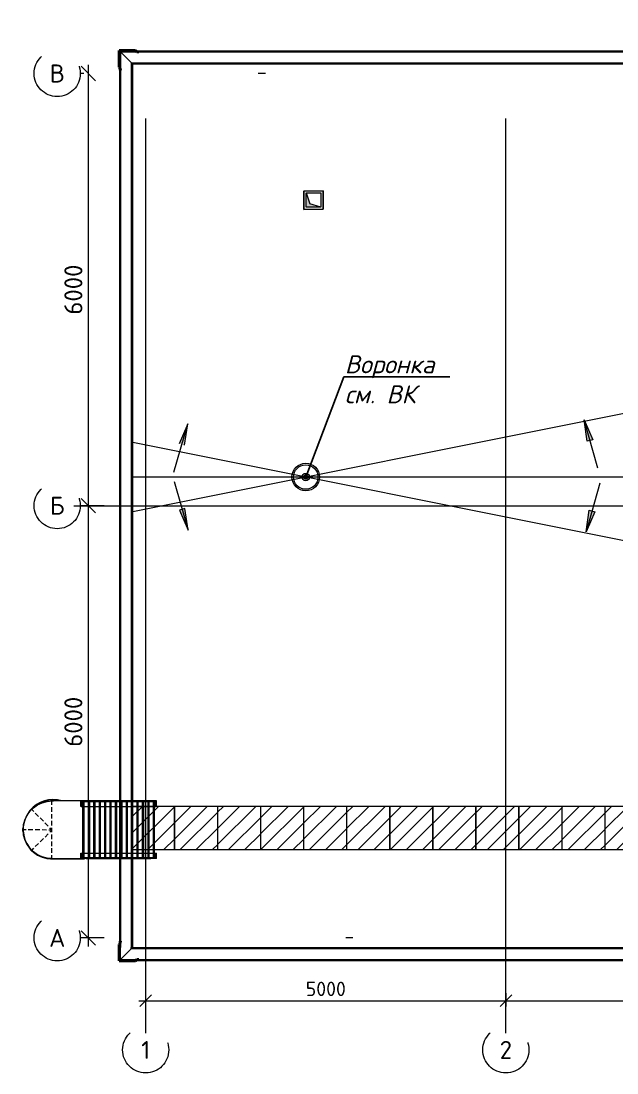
# Model space of a CAD drawing. Header units: metres. Extents: x -2111 to 158, y 19 to 1277.
# Drawn here: x 23.95 to 32.22, y 19.46 to 34.06 of the extents above; entities that cross this region are included whole.
import ezdxf
from ezdxf import colors
from ezdxf.entities.mleader import LeaderData, LeaderLine
from ezdxf.enums import TextEntityAlignment as Align
from ezdxf.math import Vec2, Vec3

# ---------------------------------------------------------------- set-up
doc = ezdxf.new("R2010")
doc.units = ezdxf.units.M
doc.header["$PDMODE"] = 35
doc.header["$PDSIZE"] = 0.03
doc.linetypes.add('Xref_level ST-8$0$DASHDOT', pattern=[25.4, 12.7, -6.35, 0, -6.35])
doc.layers.get('Defpoints').update_dxf_attribs({"color": 4})
for name, color, linetype in [('_4-3_ маркировка на кладочных планах АР', 7, 'Continuous'), ('A-ROOF', 5, 'Continuous'), ('Линии1', 7, 'Continuous')]:
    doc.layers.add(name, color=color, linetype=linetype)
for name, color, linetype, lineweight, true_color in [('Внутренние кромки', 7, 'Continuous', 9, 0x004000), ('Крыши', 7, 'Continuous', 9, 0x004000), ('Сантехнические приборы', 7, 'Continuous', 18, 0x0080c0)]:
    doc.layers.add(name, color=color, linetype=linetype, lineweight=lineweight, true_color=true_color)
doc.layers.add('Воздуховоды', color=7, linetype='Continuous', lineweight=18, transparency=0.7)
for name, color, linetype, lineweight in [('Кровля дорожка', 7, 'Continuous', 18), ('Лестница на кровлю', 7, 'Continuous', 18), ('Обобщенные модели', 7, 'Continuous', 18), ('Оси', 250, 'Xref_level ST-8$0$DASHDOT', 5), ('Привязки', 7, 'Continuous', 9), ('Размеры', 5, 'Continuous', 9), ('Уклоны в точках', 7, 'Continuous', 9), ('ФЭ парапет', 7, 'Continuous', 18)]:
    doc.layers.add(name, color=color, linetype=linetype, lineweight=lineweight)
doc.styles.add('PDF ISOCPEUR Italic', font='isocpeui.ttf')
doc.styles.add('Норм 2.5', font='isocpeur.ttf', dxfattribs={"height": 2.5})
doc.dimstyles.new('Норм Оси', dxfattribs={"dimtxt": 2.5, "dimasz": 2, "dimexe": 1, "dimexo": 0.6267, "dimgap": 0.81, "dimtad": 1, "dimdec": 0, "dimlfac": 1000, "dimrnd": 10, "dimzin": 0, "dimtxsty": 'Норм 2.5', "dimblk": 'OBLIQUE', "dimcen": 0.9, "dimdle": 1.2, "dimclrd": 256, "dimclrt": 256, "dimadec": 3, "dimazin": 0, "dimtfac": 1, "dimtdec": 0, "dimtofl": 0, "dimtmove": 0, "dimatfit": 3, "dimfxl": 1, "dimtfill": 1, "dimtolj": 1, "dimtzin": 0, "dimlwd": -1, "dimlwe": -1, "dimarcsym": 0})

# ---------------------------------------------------------------- blocks, each defined once
blk = doc.blocks.new('109_Водосточная воронка - Радиус 70-1083720-_О__L2_3_900_')
at = {"layer": 'Сантехнические приборы', "color": 7}
for radius in [191, 170, 50.8]:
    blk.add_circle((0, 0), radius, dxfattribs=at)
blk = doc.blocks.new('190_ФЭ_Стена_Стык угловой внешний фигурный - ФЭ-У1_230х230-1307890-_О__L1_0_000_')
at = {"layer": 'Обобщенные модели', "lineweight": 9}
h = blk.add_hatch(dxfattribs=at)
h.set_pattern_fill('FP_6', color=256, style=0, pattern_type=2)
h.set_pattern_definition([(45, (0, 0), (-106.066, 106.066), [])])
h.paths.add_polyline_path([(-231, -295), (-65, -295), (-48, -278), (-48, -277), (-65, -294), (-294, -294), (-294, -65), (-277, -48), (-278, -48), (-295, -65), (-295, -295)], flags=0)
h.paths.add_polyline_path([(-23, -276), (-22, -275), (-32, -276)], flags=0)
h.paths.add_polyline_path([(-276, -32), (-275, -32), (-276, -23)], flags=0)
at = {"layer": 'Обобщенные модели', "lineweight": 40}
for p, q in [((-278, -48), (-295, -65)), ((-295, -65), (-295, -295)), ((-294, -65), (-277, -48)), ((-294, -294), (-294, -65)), ((-275, -22), (-278, -22)), ((-278, -22), (-278, -48)), ((-277, -48), (-277, -23)), ((-277, -23), (-276, -23)), ((-276, -23), (-276, -32)), ((-276, -32), (-275, -32)), ((-275, -32), (-275, -22)), ((-48, -277), (-65, -294)), ((-65, -295), (-48, -278)), ((-23, -277), (-48, -277)), ((-48, -278), (-22, -278)), ((-22, -275), (-32, -275)), ((-32, -275), (-32, -276)), ((-32, -276), (-23, -276)), ((-23, -276), (-23, -277)), ((-22, -278), (-22, -275)), ((-295, -295), (-65, -295)), ((-65, -294), (-294, -294))]:
    blk.add_line(p, q, dxfattribs=at)
blk = doc.blocks.new('*U156')
at = {"layer": 'ФЭ парапет'}
for p, q in [((0, -180), (0, 0)), ((14805, 0), (0, 0)), ((14805, 0), (14985, -180)), ((14805, -3), (0, -3)), ((14805, -15), (0, -15)), ((14808, -3), (14805, -3)), ((14820, -15), (14805, -15)), ((14805, -165), (0, -165)), ((14805, -177), (0, -177)), ((14805, -180), (0, -180)), ((14970, -165), (14805, -165)), ((14982, -177), (14805, -177)), ((14985, -180), (14805, -180))]:
    blk.add_line(p, q, dxfattribs=at)
blk = doc.blocks.new('*U155')
blk.add_line((-3, -3), (0, -3))
at = {"layer": 'ФЭ парапет'}
for p, q in [((0, 0), (-180, -180)), ((12270, 0), (0, 0)), ((12270, 0), (12450, -180)), ((-15, -15), (0, -15)), ((12270, -3), (0, -3)), ((12270, -15), (0, -15)), ((12273, -3), (12270, -3)), ((12285, -15), (12270, -15)), ((-180, -180), (0, -180)), ((-177, -177), (0, -177)), ((-165, -165), (0, -165)), ((12270, -165), (0, -165)), ((12270, -177), (0, -177)), ((12270, -180), (0, -180)), ((12435, -165), (12270, -165)), ((12447, -177), (12270, -177)), ((12450, -180), (12270, -180))]:
    blk.add_line(p, q, dxfattribs=at)
blk = doc.blocks.new('_Dot')
at = {"color": 0, "linetype": 'ByBlock', "lineweight": -2}
blk.add_line((-0.5, 0), (-1, 0), dxfattribs=at)
at = {"color": 0, "linetype": 'ByBlock', "const_width": 0.5}
blk.add_lwpolyline([(-0.25, 0, 1), (0.25, 0, 1)], format="xyb", close=True, dxfattribs=at)
blk = doc.blocks.new('*U160')
at = {"layer": 'Кровля дорожка'}
h = blk.add_hatch(dxfattribs=at)
h.set_pattern_fill('ANSI31', color=256, scale=50)
h.paths.add_polyline_path([(0, 0), (0, -600), (600, -600), (600, 0)])
blk.add_lwpolyline([(0, -600), (600, -600), (600, 0), (0, 0)], close=True, dxfattribs=at)
blk = doc.blocks.new('*U163')
at = {"layer": 'Лестница на кровлю', "color": 7}
for points in [[(-27, 400), (48, 400), (48, 397)], [(-27, 400), (-27, 325)], [(-24, 325), (-27, 325)], [(-21, 400), (108, 400)], [(-21, 328), (-21, 385)], [(-9, 393), (-20, 382)], [(-20, 382), (-20, 325)], [(0, 325), (-20, 325)], [(1016, 325), (-20, 325)], [(45, 394), (-12, 394)], [(8, 393), (-9, 393)], [(0, 390), (0, 390), (1, 390), (2, 390), (3, 390), (5, 390), (6, 390), (8, 390)], [(0, 390), (0, -390)], [(20, 325), (0, 325)], [(8, 394), (8, 390)], [(49, 393), (8, 393)], [(8, 390), (8, 390)], [(8, 390), (988, 390)], [(20, -390), (20, 390)], [(951, 394), (45, 394)], [(947, 400), (49, 400)], [(49, 400), (49, 394)], [(49, 394), (49, 393)], [(75, 390), (75, -390)], [(95, -390), (95, 390)], [(123, 400), (123, 400)], [(138, 400), (258, 400)], [(150, 390), (150, -390)], [(170, -390), (170, 390)], [(225, 390), (225, -390)], [(245, -390), (245, 390)], [(273, 400), (273, 400)], [(288, 400), (408, 400)], [(300, 390), (300, -390)], [(320, -390), (320, 390)], [(375, 390), (375, -390)], [(395, -390), (395, 390)], [(423, 400), (423, 400)], [(438, 400), (558, 400)], [(450, 390), (450, -390)], [(470, -390), (470, 390)], [(525, 390), (525, -390)], [(545, -390), (545, 390)], [(573, 400), (573, 400)], [(588, 400), (708, 400)], [(600, 390), (600, -390)], [(620, -390), (620, 390)], [(675, 390), (675, -390)], [(695, -390), (695, 390)], [(723, 400), (723, 400)], [(738, 400), (858, 400)], [(750, 390), (750, -390)], [(770, -390), (770, 390)], [(825, 390), (825, -390)], [(845, -390), (845, 390)], [(873, 400), (873, 400)], [(888, 400), (1017, 400)], [(900, 390), (900, -390)], [(920, -390), (920, 390)], [(947, 394), (947, 400)], [(947, 393), (947, 394)], [(988, 393), (947, 393)], [(948, 400), (1023, 400), (1023, 325)], [(948, 400), (948, 397)], [(1008, 394), (951, 394)], [(1403, 404), (973, 404)], [(973, 404), (973, 400)], [(1033, 400), (973, 400)], [(975, 390), (975, -390)], [(988, 390), (988, 394)], [(1004, 393), (988, 393)], [(988, 390), (989, 390), (991, 390), (992, 390), (993, 390), (994, 390), (995, 390), (995, 390), (995, -390)], [(1016, 382), (1004, 393)], [(1016, 325), (1016, 382)], [(1017, 385), (1017, 328)], [(1023, 325), (1020, 325)], [(1423, 400), (1023, 400)], [(1048, 400), (1048, 400)], [(1183, 400), (1063, 400)], [(1198, 400), (1198, 400)], [(1333, 400), (1213, 400)], [(1348, 400), (1348, 400)], [(1423, 408), (1423, 352)], [(1493, 398), (1423, 404)], [(1423, 400), (1492, 394)], [(1423, 321), (1423, 257)], [(1492, 394), (1493, 398)], [(1492, 394), (1559, 376)], [(1561, 380), (1493, 398)], [(1559, 376), (1561, 380)], [(1559, 376), (1623, 346)], [(1625, 350), (1561, 380)], [(1623, 346), (1625, 350)], [(1623, 346), (1680, 306)], [(1682, 310), (1625, 350)], [(1680, 306), (1682, 310)], [(1680, 306), (1729, 257)], [(1732, 260), (1682, 310)], [(1423, 225), (1423, 162)], [(1543, 122), (1588, 167)], [(1611, 189), (1656, 234)], [(1678, 256), (1708, 286)], [(1729, 257), (1732, 260)], [(1729, 257), (1769, 200)], [(1772, 202), (1732, 260)], [(1769, 200), (1772, 202)], [(1769, 200), (1798, 137)], [(1802, 138), (1772, 202)], [(1423, 130), (1423, 66)], [(1423, 35), (1423, -29)], [(1423, 3), (1453, 33)], [(1423, 3), (1466, 3)], [(1423, 3), (1454, -28)], [(1475, 55), (1520, 100)], [(1498, 3), (1561, 2)], [(1593, 2), (1656, 1)], [(1688, 1), (1752, 1)], [(1783, 0), (1827, 0)], [(1798, 137), (1802, 138)], [(1798, 137), (1816, 69)], [(1821, 70), (1802, 138)], [(1816, 69), (1821, 70)], [(1816, 69), (1823, 0)], [(1823, 0), (1816, -69)], [(1827, 0), (1821, 70)], [(1821, -70), (1827, 0)], [(1423, -60), (1423, -124)], [(1476, -51), (1521, -96)], [(1543, -119), (1588, -164)], [(1798, -137), (1769, -200)], [(1772, -202), (1802, -138)], [(1816, -69), (1798, -137)], [(1798, -137), (1802, -138)], [(1802, -138), (1821, -70)], [(1816, -69), (1821, -70)], [(1423, -156), (1423, -219)], [(1423, -251), (1423, -314)], [(1610, -186), (1655, -231)], [(1677, -254), (1708, -285)], [(1729, -257), (1680, -306)], [(1682, -309), (1732, -260)], [(1769, -200), (1729, -257)], [(1729, -257), (1732, -260)], [(1732, -260), (1772, -202)], [(1769, -200), (1772, -202)], [(-27, -325), (-24, -325)], [(-27, -325), (-27, -400)], [(-27, -400), (48, -400)], [(-21, -385), (-21, -328)], [(-21, -400), (108, -400)], [(-20, -325), (-20, -382)], [(1016, -325), (-20, -325)], [(-20, -382), (-9, -393)], [(-12, -394), (45, -394)], [(-9, -393), (8, -393)], [(0, -390), (0, -390), (1, -390), (2, -390), (3, -390), (5, -390), (6, -390), (8, -390)], [(8, -390), (8, -390)], [(8, -394), (8, -390), (988, -390), (988, -394)], [(8, -393), (49, -393)], [(45, -394), (951, -394)], [(48, -400), (48, -397)], [(49, -393), (49, -394)], [(49, -394), (49, -400)], [(49, -400), (947, -400)], [(888, -400), (1017, -400)], [(947, -393), (988, -393)], [(947, -394), (947, -393)], [(947, -400), (947, -394)], [(948, -397), (948, -400)], [(948, -400), (1023, -400)], [(951, -394), (1008, -394)], [(973, -400), (973, -404)], [(973, -400), (1108, -400)], [(973, -404), (1403, -404)], [(988, -390), (989, -390), (991, -390), (992, -390), (993, -390), (994, -390), (995, -390), (995, -390)], [(988, -393), (1004, -393)], [(1004, -393), (1016, -382), (1016, -325)], [(1017, -328), (1017, -385)], [(1020, -325), (1023, -325), (1023, -400)], [(1023, -400), (1423, -400)], [(1123, -400), (1123, -400)], [(1423, -346), (1423, -402)], [(1492, -394), (1423, -400)], [(1423, -404), (1493, -398)], [(1423, -404), (1423, -400)], [(1559, -376), (1492, -394)], [(1493, -398), (1492, -394)], [(1493, -398), (1561, -380)], [(1623, -346), (1559, -376)], [(1559, -376), (1561, -380)], [(1561, -380), (1625, -350)], [(1680, -306), (1623, -346)], [(1623, -346), (1625, -350)], [(1625, -350), (1682, -309)], [(1680, -306), (1682, -309)]]:
    blk.add_lwpolyline(points, dxfattribs=at)
for points in [[(1403, 404), (1403, 408), (1443, 408), (1443, 404)], [(1694, 300), (1723, 271), (1725, 274), (1697, 303)], [(1827, -20), (1831, -20), (1831, 20), (1827, 20)], [(1694, -300), (1697, -302), (1725, -274), (1723, -271)], [(1403, -408), (1443, -408), (1443, -404), (1403, -404)]]:
    blk.add_lwpolyline(points, close=True, dxfattribs=at)
for centre, radius, start, end in [((-24, 328), 3.05, 270.0042, 359.9958), ((-12, 385), 8.92, 90.0015, 179.9985), ((45, 397), 3.05, 270.0042, 359.9958), ((951, 397), 3.05, 180.0042, 269.9958), ((1008, 385), 8.92, 0, 90), ((1020, 328), 3.05, 180.0042, 269.9958), ((1412, -8), 411, 252.4392, 96.8572), ((-24, -328), 3.05, 0.0042, 89.9958), ((-12, -385), 8.92, 180, 270), ((45, -397), 3.05, 0.0042, 89.9958), ((951, -397), 3.05, 90.0042, 179.9958), ((1008, -385), 8.92, 270, 360)]:
    blk.add_arc(centre, radius, start, end, dxfattribs=at)
blk = doc.blocks.new('_Oblique')
at = {"color": 0, "linetype": 'ByBlock', "lineweight": -2}
blk.add_line((-0.5, -0.5), (0.5, 0.5), dxfattribs=at)
blk = doc.blocks.new('*D199')
at = {"layer": 'Defpoints', "color": 0}
for p in [(24.878, 33.336), (24.878, 27.336), (24.878, 27.336)]:
    blk.add_point(p, dxfattribs=at)
at = {"layer": 'Привязки'}
blk.add_line((24.878, 33.456), (24.878, 27.216), dxfattribs=at)
at = {"layer": 'Привязки', "color": 0}
for p, q in [((24.815, 33.336), (24.778, 33.336)), ((24.815, 27.336), (24.778, 27.336))]:
    blk.add_line(p, q, dxfattribs=at)
at = {"layer": 'Привязки', "xscale": 0.2, "yscale": 0.2, "zscale": 0.2}
for p, rotation in [((24.878, 33.336), 90), ((24.878, 27.336), 270)]:
    blk.add_blockref('_Oblique', p, dxfattribs=dict(at, rotation=rotation))
at = {"layer": 'Привязки', "insert": (24.672, 30.336), "char_height": 0.25, "attachment_point": 5, "rotation": 90, "style": 'Норм 2.5', "bg_fill": 3, "box_fill_scale": 1.1, "bg_fill_color": 256, "bg_fill_true_color": 13158600, "bg_fill_transparency": 0}
blk.add_mtext('\\A1;6000', dxfattribs=at)
blk = doc.blocks.new('*D201')
at = {"layer": 'Defpoints', "color": 0}
for p in [(25.164, 27.336), (24.878, 21.336), (25.164, 21.336)]:
    blk.add_point(p, dxfattribs=at)
at = {"layer": 'Привязки'}
blk.add_line((24.878, 27.456), (24.878, 21.216), dxfattribs=at)
at = {"layer": 'Привязки', "color": 0}
for p, q in [((25.101, 27.336), (24.778, 27.336)), ((25.101, 21.336), (24.778, 21.336))]:
    blk.add_line(p, q, dxfattribs=at)
at = {"layer": 'Привязки', "xscale": 0.2, "yscale": 0.2, "zscale": 0.2}
for p, rotation in [((24.878, 27.336), 90), ((24.878, 21.336), 270)]:
    blk.add_blockref('_Oblique', p, dxfattribs=dict(at, rotation=rotation))
at = {"layer": 'Привязки', "insert": (24.672, 24.336), "char_height": 0.25, "attachment_point": 5, "rotation": 90, "style": 'Норм 2.5', "bg_fill": 3, "box_fill_scale": 1.1, "bg_fill_color": 256, "bg_fill_true_color": 13158600, "bg_fill_transparency": 0}
blk.add_mtext('\\A1;6000', dxfattribs=at)
blk = doc.blocks.new('*D203')
at = {"layer": 'Defpoints', "color": 0}
for p in [(25.676, 20.464), (30.676, 20.464), (30.676, 20.464)]:
    blk.add_point(p, dxfattribs=at)
at = {"layer": 'Привязки'}
blk.add_line((25.58, 20.464), (30.772, 20.464), dxfattribs=at)
at = {"layer": 'Привязки', "color": 0}
for p, q in [((25.676, 20.514), (25.676, 20.544)), ((30.676, 20.514), (30.676, 20.544))]:
    blk.add_line(p, q, dxfattribs=at)
at = {"layer": 'Привязки', "xscale": 0.16, "yscale": 0.16, "zscale": 0.16, "rotation": 180}
blk.add_blockref('_Oblique', (25.676, 20.464), dxfattribs=at)
at = {"layer": 'Привязки', "xscale": 0.16, "yscale": 0.16, "zscale": 0.16}
blk.add_blockref('_Oblique', (30.676, 20.464), dxfattribs=at)
at = {"layer": 'Привязки', "insert": (28.176, 20.628), "char_height": 0.2, "attachment_point": 5, "style": 'Норм 2.5', "bg_fill": 3, "box_fill_scale": 1.1, "bg_fill_color": 256, "bg_fill_true_color": 13158600, "bg_fill_transparency": 0}
blk.add_mtext('\\A1;5000', dxfattribs=at)
blk = doc.blocks.new('*D204')
at = {"layer": 'Defpoints', "color": 0}
for p in [(30.676, 20.619), (35.676, 20.619), (35.676, 20.464)]:
    blk.add_point(p, dxfattribs=at)
at = {"layer": 'Привязки'}
blk.add_line((30.58, 20.464), (35.772, 20.464), dxfattribs=at)
at = {"layer": 'Привязки', "color": 0}
for p, q in [((30.676, 20.569), (30.676, 20.384)), ((35.676, 20.569), (35.676, 20.384))]:
    blk.add_line(p, q, dxfattribs=at)
at = {"layer": 'Привязки', "xscale": 0.16, "yscale": 0.16, "zscale": 0.16, "rotation": 180}
blk.add_blockref('_Oblique', (30.676, 20.464), dxfattribs=at)
at = {"layer": 'Привязки', "xscale": 0.16, "yscale": 0.16, "zscale": 0.16}
blk.add_blockref('_Oblique', (35.676, 20.464), dxfattribs=at)
at = {"layer": 'Привязки', "insert": (33.176, 20.628), "char_height": 0.2, "attachment_point": 5, "style": 'Норм 2.5', "bg_fill": 3, "box_fill_scale": 1.1, "bg_fill_color": 256, "bg_fill_true_color": 13158600, "bg_fill_transparency": 0}
blk.add_mtext('\\A1;5000', dxfattribs=at)
blk = doc.blocks.new('axis_name')
at = {"lineweight": 9}
blk.add_circle((0, 0), 3.2, dxfattribs=at)
at = {"style": 'Норм 2.5'}
blk.add_attdef('AXIS_NAME', text='', height=2.5, dxfattribs=at).set_placement((0, 0), align=Align.MIDDLE_CENTER)

msp = doc.modelspace()

# ---------------------------------------------------------------- hatches: boundary and pattern name
at = {"layer": 'Воздуховоды'}
msp.add_hatch(color=7, dxfattribs=at).paths.add_polyline_path([(27.9052, 31.6789), (27.9052, 31.4789), (28.1052, 31.4789), (27.9552, 31.5289)], flags=0)
msp.add_hatch(color=7, dxfattribs=at).paths.add_polyline_path([(27.9052, 31.6789), (27.9052, 31.4789), (28.1052, 31.4789), (27.9552, 31.5289)], flags=0)
at = {"layer": 'Размеры', "lineweight": 20}
for points in [[(26.2589, 28.4746), (26.1389, 28.1968), (26.2149, 28.1753)], [(26.2642, 26.9973), (26.2202, 27.2967), (26.1443, 27.2751)]]:
    msp.add_hatch(color=7, dxfattribs=at).paths.add_polyline_path(points, flags=0)
at = {"layer": 'Уклоны в точках', "lineweight": 20}
for points in [[(31.7606, 28.5299), (31.8806, 28.2521), (31.8046, 28.2305)], [(26.2589, 28.4746), (26.1389, 28.1968), (26.2149, 28.1753)], [(26.2642, 26.9973), (26.2202, 27.2967), (26.1443, 27.2751)], [(31.7882, 26.9735), (31.8322, 27.2729), (31.9082, 27.2513)]]:
    msp.add_hatch(color=7, dxfattribs=at).paths.add_polyline_path(points, flags=0)

# ---------------------------------------------------------------- linework, layer by layer
at = {"layer": 'Внутренние кромки', "color": 7}
msp.add_line((25.4756, 27.7365), (37.9026, 27.7365), dxfattribs=at)
msp.add_line((25.4756, 27.7365), (37.9026, 27.7365), dxfattribs=at)
at = {"layer": 'Воздуховоды', "color": 7}
for p, q in [((27.9052, 31.6789), (27.9552, 31.5289)), ((27.9052, 31.6789), (28.1052, 31.6789)), ((27.9052, 31.4789), (27.9052, 31.6789)), ((27.9052, 31.6789), (27.9552, 31.5289)), ((27.9052, 31.6789), (28.1052, 31.6789)), ((27.9052, 31.4789), (27.9052, 31.6789)), ((28.1052, 31.6789), (28.1052, 31.4789)), ((28.1052, 31.4789), (27.9052, 31.4789)), ((28.1052, 31.4789), (27.9052, 31.4789)), ((28.1052, 31.4789), (27.9552, 31.5289)), ((28.1052, 31.4789), (27.9552, 31.5289))]:
    msp.add_line(p, q, dxfattribs=at)
at = {"layer": 'Крыши', "color": 7}
for p, q in [((25.4756, 27.2521), (32.8976, 28.7365)), ((25.4756, 27.2521), (32.8976, 28.7365)), ((25.4756, 28.2209), (32.8976, 26.7365)), ((25.4756, 28.2209), (32.8976, 26.7365))]:
    msp.add_line(p, q, dxfattribs=at)
at = {"layer": 'Крыши', "color": 7, "flags": 128}
for points in [[(27.8927, 27.7374), (27.8927, 27.737), (27.8926, 27.7365)], [(27.8927, 27.7374), (27.8927, 27.737), (27.8926, 27.7365)], [(27.8926, 27.7365), (27.8927, 27.736), (27.8927, 27.7355)], [(27.8926, 27.7365), (27.8927, 27.736), (27.8927, 27.7355)], [(27.9026, 27.7365), (27.9026, 27.737), (27.9025, 27.7374)], [(27.9026, 27.7365), (27.9026, 27.737), (27.9025, 27.7374)], [(27.9025, 27.7355), (27.9026, 27.736), (27.9026, 27.7365)], [(27.9025, 27.7355), (27.9026, 27.736), (27.9026, 27.7365)]]:
    msp.add_lwpolyline(points, dxfattribs=at)
at = {"layer": 'Линии1', "color": 7}
msp.add_lwpolyline([(27.8732, 31.4479), (28.1393, 31.4549), (28.1371, 31.7053), (27.8699, 31.7013), (27.8732, 31.4479)], dxfattribs=at)
at = {"layer": 'Оси'}
for p, q in [((30.6756, 20.0131), (30.6756, 34.0648)), ((25.6756, 20.0131), (25.6756, 33.9376)), ((71.8881, 33.3365), (24.6804, 33.3365)), ((24.6804, 27.3365), (71.8881, 27.3365)), ((47.6034, 21.3365), (24.6804, 21.3365))]:
    msp.add_line(p, q, dxfattribs=at)
at = {"layer": 'Размеры', "color": 7, "lineweight": 20}
for p, q in [((26.0676, 27.8013), (26.2589, 28.4746)), ((26.2589, 28.4746), (26.1389, 28.1968)), ((26.2149, 28.1753), (26.2589, 28.4746)), ((26.073, 27.6707), (26.2642, 26.9973)), ((26.2202, 27.2967), (26.1443, 27.2751)), ((26.1443, 27.2751), (26.2642, 26.9973)), ((26.2642, 26.9973), (26.2202, 27.2967))]:
    msp.add_line(p, q, dxfattribs=at)
at = {"layer": 'Уклоны в точках', "color": 7, "lineweight": 20}
for p, q in [((31.7606, 28.5299), (31.8806, 28.2521)), ((31.8046, 28.2305), (31.7606, 28.5299)), ((26.2589, 28.4746), (26.1389, 28.1968)), ((26.2149, 28.1753), (26.2589, 28.4746)), ((31.8806, 28.2521), (31.8046, 28.2305)), ((26.2202, 27.2967), (26.1443, 27.2751)), ((26.1443, 27.2751), (26.2642, 26.9973)), ((26.2642, 26.9973), (26.2202, 27.2967)), ((31.7882, 26.9735), (31.8322, 27.2729)), ((31.9082, 27.2513), (31.7882, 26.9735)), ((31.8322, 27.2729), (31.9082, 27.2513))]:
    msp.add_line(p, q, dxfattribs=at)
at = {"layer": 'Уклоны в точках', "color": 7}
for p, q in [((31.9519, 27.8566), (31.7606, 28.5299)), ((26.073, 27.6707), (26.2642, 26.9973)), ((31.9795, 27.6468), (31.7882, 26.9735))]:
    msp.add_line(p, q, dxfattribs=at)

# ---------------------------------------------------------------- block references
at = {"layer": 'A-ROOF', "xscale": 0.001, "yscale": 0.001, "zscale": 0.001}
for p in [(25.4756, 23.1615), (26.0756, 23.1615), (26.673, 23.1615), (27.2705, 23.1615), (27.8679, 23.1615), (28.4653, 23.1615), (29.0627, 23.1615), (29.6601, 23.1615), (30.2575, 23.1615), (30.8549, 23.1615), (31.4523, 23.1615), (32.0498, 23.1615)]:
    msp.add_blockref('*U160', p, dxfattribs=at)
at = {"layer": 'Лестница на кровлю', "xscale": 0.001, "yscale": 0.001, "zscale": 0.001, "rotation": 180}
msp.add_blockref('*U163', (25.7982, 22.8366), dxfattribs=at)
at = {"layer": 'Обобщенные модели', "xscale": -0.001, "yscale": 0.001, "zscale": 0.001, "rotation": 180}
msp.add_blockref('190_ФЭ_Стена_Стык угловой внешний фигурный - ФЭ-У1_230х230-1307890-_О__L1_0_000_', (25.6007, 33.3614), dxfattribs=at)
at = {"layer": 'Обобщенные модели', "xscale": 0.001, "yscale": 0.001, "zscale": 0.001}
msp.add_blockref('190_ФЭ_Стена_Стык угловой внешний фигурный - ФЭ-У1_230х230-1307890-_О__L1_0_000_', (25.6007, 21.3115), dxfattribs=at)
at = {"layer": 'Оси', "xscale": 0.1, "yscale": 0.1, "zscale": 0.1}
for p, values in [((25.6756, 19.7805), {'AXIS_NAME': '1'}), ((30.6756, 19.7805), {'AXIS_NAME': '2'})]:
    msp.add_blockref('axis_name', p, dxfattribs=at).add_auto_attribs(values)
at = {"layer": 'Сантехнические приборы', "color": 7, "xscale": 0.001, "yscale": 0.001, "zscale": 0.001, "rotation": 179.4695112875364}
msp.add_blockref('109_Водосточная воронка - Радиус 70-1083720-_О__L2_3_900_', (27.8976, 27.7343), dxfattribs=at)
msp.add_blockref('109_Водосточная воронка - Радиус 70-1083720-_О__L2_3_900_', (27.8976, 27.7343), dxfattribs=at)
at = {"layer": 'ФЭ парапет', "yscale": 0.001, "zscale": 0.001}
for name, p, xscale, rotation in [('*U156', (40.2956, 33.4714), 0.001, 180), ('*U155', (25.4906, 21.2015), -0.001, 270)]:
    msp.add_blockref(name, p, dxfattribs=dict(at, xscale=xscale, rotation=rotation))
at = {"layer": 'ФЭ парапет', "xscale": -0.001, "yscale": 0.001, "zscale": 0.001}
msp.add_blockref('*U156', (40.2956, 21.2015), dxfattribs=at)

# ---------------------------------------------------------------- leaders
at = {"layer": '_4-3_ маркировка на кладочных планах АР'}
ml = msp.add_multileader_mtext('Standard', dxfattribs=at)
ml.set_content('Воронка\\Pсм. ВК', color=256, style='PDF ISOCPEUR Italic')
ml.set_leader_properties()
ml.set_arrow_properties(name='DOT')
ml.build(insert=Vec2(0, 0))
ml.multileader.update_dxf_attribs({"text_left_attachment_type": 6, "text_right_attachment_type": 6, "dogleg_length": 0.36, "arrow_head_size": 0.075})
ctx = ml.context
ctx.base_point, ctx.char_height, ctx.arrow_head_size, ctx.landing_gap_size, ctx.plane_origin = Vec3(28.4253, 29.1242), 0.25, 0.075, 0.015, Vec3(27.8976, 27.7343)
ctx.left_attachment, ctx.right_attachment = 6, 6
notes = []
notes.append((ctx, [(0, (1, 1, 0), (28.4249, 29.1242), (1, 0), 0.00036, [(0, [(27.8976, 27.7343)], 0, [])])]))
ctx.mtext.insert, ctx.mtext.flow_direction = Vec3(28.4403, 29.4242), 5
for ctx, leaders in notes:
    for number, flags, end, landing, length, lines in leaders:
        leader = LeaderData()
        leader.index, (leader.has_last_leader_line, leader.has_dogleg_vector, leader.attachment_direction) = number, flags
        leader.last_leader_point, leader.dogleg_vector, leader.dogleg_length = Vec3(end), Vec3(landing), length
        for number, points, colour, breaks in lines:
            line = LeaderLine()
            line.index, line.vertices, line.color, line.breaks = number, Vec3.list(points), colors.encode_raw_color(colour), breaks
            leader.lines.append(line)
        ctx.leaders.append(leader)

# ---------------------------------------------------------------- next in the draw order: dimensions: what is measured, and where the dimension line sits
at = {"layer": 'Привязки'}
dim = msp.add_linear_dim(base=(24.8776, 27.3365), p1=(24.8776, 33.3365), p2=(24.8776, 27.3365), angle=90, dimstyle='Норм Оси', dxfattribs=at)
dim.commit()
dim.dimension.update_dxf_attribs({"geometry": '*D199', "text_midpoint": (24.6716, 30.3365)})
dim = msp.add_linear_dim(base=(30.6756, 20.4637), p1=(25.6756, 20.4637), p2=(30.6756, 20.4637), dimstyle='Норм Оси', dxfattribs=at)
dim.commit()
dim.dimension.update_dxf_attribs({"geometry": '*D203', "text_midpoint": (28.1756, 20.6285)})

# ---------------------------------------------------------------- next in the draw order: block references
at = {"layer": 'Оси', "xscale": 0.1, "yscale": 0.1, "zscale": 0.1}
msp.add_blockref('axis_name', (24.4478, 33.3365), dxfattribs=at).add_auto_attribs({'AXIS_NAME': 'В'})

# ---------------------------------------------------------------- next in the draw order: dimensions: what is measured, and where the dimension line sits
at = {"layer": 'Привязки'}
dim = msp.add_linear_dim(base=(24.8776, 21.3365), p1=(25.164, 27.3365), p2=(25.164, 21.3365), angle=90, dimstyle='Норм Оси', dxfattribs=at)
dim.commit()
dim.dimension.update_dxf_attribs({"geometry": '*D201', "text_midpoint": (24.6716, 24.3365)})
dim = msp.add_linear_dim(base=(35.6756, 20.4637), p1=(30.6756, 20.6192), p2=(35.6756, 20.6192), dimstyle='Норм Оси', dxfattribs=at)
dim.commit()
dim.dimension.update_dxf_attribs({"geometry": '*D204', "text_midpoint": (33.1756, 20.6285)})

# ---------------------------------------------------------------- next in the draw order: block references
at = {"layer": 'Оси', "xscale": 0.1, "yscale": 0.1, "zscale": 0.1}
for p, values in [((24.4478, 27.3365), {'AXIS_NAME': 'Б'}), ((24.4478, 21.3365), {'AXIS_NAME': 'А'})]:
    msp.add_blockref('axis_name', p, dxfattribs=at).add_auto_attribs(values)

doc.saveas('drawing.dxf')
